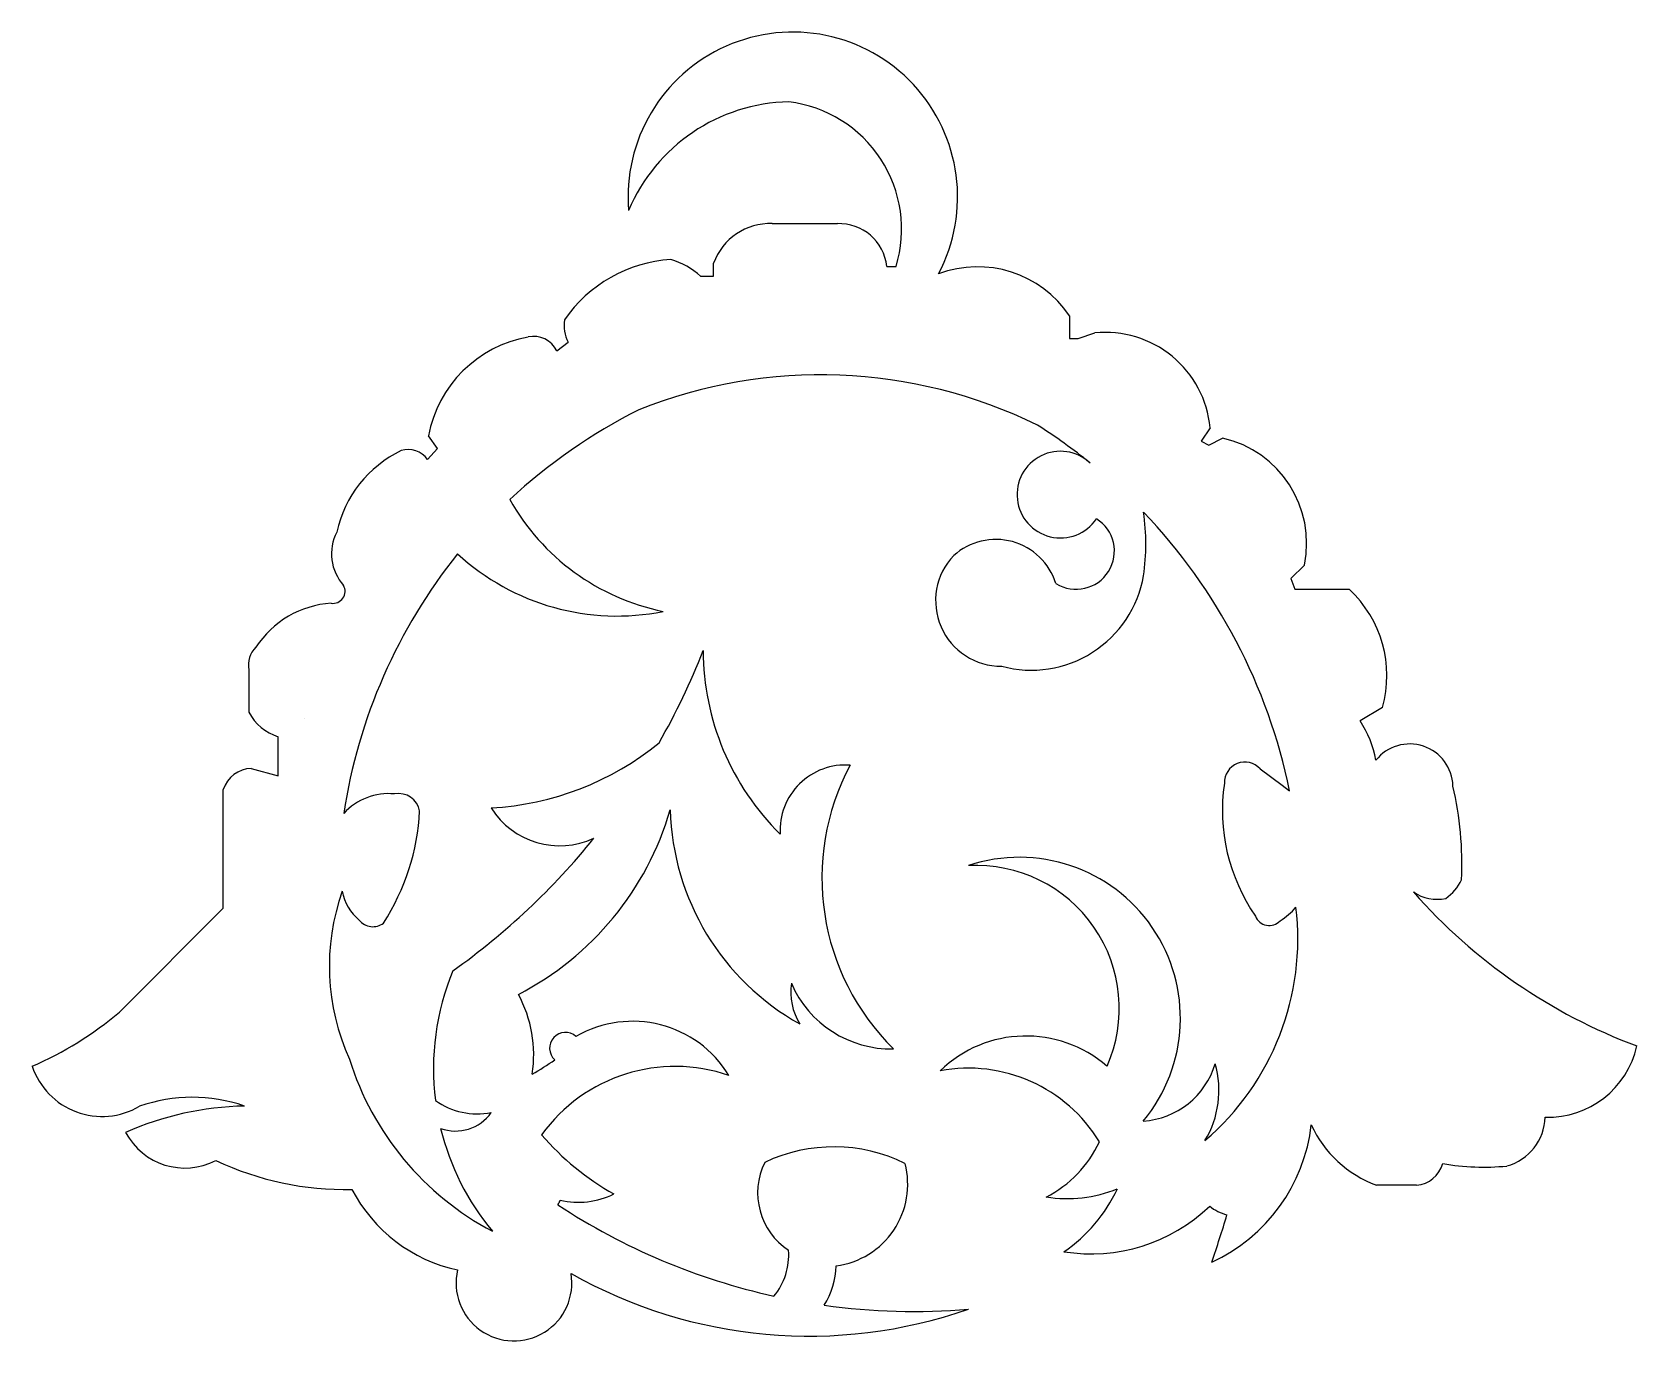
# Model space of a CAD drawing. Header units: millimetres. Extents: x 2185.2 to 2245, y 1465.7 to 1514.5.
import ezdxf

# ---------------------------------------------------------------- set-up
doc = ezdxf.new("R2010")
doc.units = ezdxf.units.MM

msp = doc.modelspace()

# ---------------------------------------------------------------- linework, layer by layer
for p, q in [((2212.771, 1507.323), (2215.195, 1507.323)), ((2210.583, 1505.362), (2210.583, 1505.85)), ((2210.102, 1505.362), (2210.583, 1505.362)), ((2217.041, 1505.73), (2217.383, 1505.73)), ((2223.847, 1503.886), (2223.847, 1503.04)), ((2204.747, 1502.582), (2205.168, 1502.909)), ((2223.847, 1503.04), (2224.164, 1503.04)), ((2224.164, 1503.04), (2224.786, 1503.251)), ((2200.3, 1498.948), (2199.966, 1499.419)), ((2229.08, 1499.719), (2228.751, 1499.212)), ((2228.751, 1499.212), (2229.03, 1499.069)), ((2229.03, 1499.069), (2229.544, 1499.33)), ((2199.927, 1498.536), (2200.3, 1498.948)), ((2232.59, 1494.601), (2232.084, 1494.102)), ((2232.084, 1494.102), (2232.239, 1493.697)), ((2232.239, 1493.697), (2234.259, 1493.697)), ((2193.275, 1490.696), (2193.275, 1489.12)), ((2235.496, 1489.294), (2234.664, 1488.793)), ((2194.368, 1486.748), (2194.368, 1488.207)), ((2193.366, 1487.024), (2194.368, 1486.748)), ((2230.945, 1487.005), (2231.767, 1486.397)), ((2192.317, 1481.82), (2192.317, 1486.238)), ((2231.767, 1486.397), (2232.04, 1486.194)), ((2188.46, 1477.946), (2192.317, 1481.82)), ((2236.766, 1471.496), (2235.283, 1471.496))]:
    msp.add_line(p, q)
for centre, radius, start, end in [((2213.537, 1508.323), 6.137, 332.10229, 184.77169), ((2213.519, 1505.245), 6.616, 91.08505, 157.16588), ((2212.811, 1507.118), 4.778, 343.10658, 82.99405), ((2212.69, 1505.082), 2.242, 87.91995, 159.99578), ((2215.255, 1505.527), 1.797, 6.46853, 91.93678), ((2209.337, 1500.763), 5.235, 93.75611, 145.41139), ((2208.216, 1503.309), 2.789, 47.43752, 73.80377), ((2220.413, 1501.576), 4.139, 33.92653, 110.52733), ((2206.424, 1503.549), 1.41, 172.44453, 206.98111), ((2204.499, 1498.56), 4.613, 100.30089, 169.27734), ((2203.885, 1502.165), 0.958, 25.76174, 102.70766), ((2225.179, 1499.353), 3.918, 5.366, 95.75936), ((2214.577, 1483.375), 18.315, 63.85842, 111.71835), ((2217.679, 1481.053), 21.715, 117.06218, 132.55989), ((2211.249, 1481.907), 21.229, 50.99313, 57.52954), ((2228.666, 1495.419), 4.009, 348.22652, 77.3534), ((2200.923, 1494.842), 4.487, 116.1519, 167.26209), ((2199.21, 1498.038), 0.872, 34.77039, 107.6873), ((2223.505, 1497.226), 1.615, 46.78888, 326.14485), ((2210.415, 1501.211), 8.511, 209.28751, 258.43913), ((2224.092, 1495.121), 1.422, 237.94979, 57.94979), ((2211.249, 1481.907), 21.229, 11.65252, 43.68563), ((2218.577, 1495.386), 8.11, 351.61242, 8.38758), ((2198.129, 1495.025), 1.776, 153.00912, 221.79608), ((2216.978, 1482.267), 20.403, 141.31567, 171.31944), ((2206.987, 1501.461), 8.759, 227.34017, 281.33781), ((2221.098, 1493.208), 2.348, 17.54866, 131.95256), ((2221.299, 1493.273), 2.443, 136.46521, 270.43114), ((2196.407, 1493.626), 0.452, 262.19093, 28.33), ((2222.42, 1494.927), 4.242, 254.9332, 350.18592), ((2196.756, 1491.448), 1.778, 103.36378, 103.36378), ((2231.298, 1490.49), 4.365, 344.10909, 47.28664), ((2196.577, 1489.55), 3.635, 93.64807, 146.78151), ((2194.169, 1490.884), 0.914, 133.9159, 191.87326), ((2185.453, 1501.143), 26.59, 330.32192, 338.53677), ((2219.821, 1491.429), 9.622, 180.09126, 225.40081), ((2194.918, 1489.975), 1.852, 207.50596, 252.72848), ((2193.787, 1488.601), 1.593, 10.66259347505005, 10.66259368239017), ((2231.581, 1486.702), 3.725, 9.68845, 34.14999), ((2201.715, 1496.339), 10.802, 273.10503, 309.28449), ((2236.513, 1486.325), 1.611, 1.54433, 141.4519), ((2230.376, 1486.493), 0.766, 41.9761, 181.61115), ((2193.417, 1485.864), 1.161, 92.50591, 161.21225), ((2215.496, 1484.716), 2.435, 85.84488, 183.24276), ((2223.56, 1482.941), 8.938, 151.94787, 225.43647), ((2198.482, 1483.817), 2.267, 84.45043, 137.57073), ((2198.85, 1485.285), 0.802, 11.01075, 100.69084), ((2236.489, 1485.467), 6.951, 171.69397, 214.61855), ((2225.625, 1483.448), 12.834, 357.42745, 13.15401), ((2191.162, 1485.869), 8.486, 327.12923, 357.09126), ((2204.853, 1487.16), 3.018, 212.19588, 295.03439), ((2198.125, 1488.64), 11.297, 297.33854, 343.75006), ((2218.378, 1485.723), 9.41, 181.48339, 240.8478), ((2185.453, 1501.143), 26.59, 305.45781, 321.04607), ((2221.977, 1477.715), 5.996, 320.28635, 108.47816), ((2220.367, 1478.082), 5.328, 336.13248, 93.12744), ((2204.652, 1479.652), 8.379, 160.46816, 204.39728), ((2198.494, 1482.744), 1.763, 189.49354, 231.15385), ((2236.857, 1483.629), 1.761, 304.66336, 334.51997), ((2222.437, 1480.681), 9.911, 310.61279, 6.82151), ((2230.574, 1483.243), 2.196, 300.34287, 320.91444), ((2252.24, 1496.119), 20.749, 221.31086, 249.50811), ((2237.537, 1483.699), 1.552, 235.37572, 281.96424), ((2197.892, 1481.768), 0.642, 218.20979, 308.21155), ((2231.281, 1481.728), 0.554, 202.29206, 316.63766), ((2209.616, 1475.846), 9.465, 157.3934, 187.2725), ((2215.762, 1478.698), 2.302, 172.03868, 211.23749), ((2217.21, 1480.637), 4.065, 203.49048, 271.10735), ((2199.226, 1476.367), 4.659, 350.9472, 28.69896), ((2179.978, 1487.979), 13.137, 293.42569, 310.20899), ((2205.064, 1476.599), 0.587, 47.87175, 227.87175), ((2207.565, 1473.397), 4.204, 31.27729, 120.09767), ((2222.223, 1472.457), 4.596, 48.98911, 134.07529), ((2241.659, 1477.426), 3.4, 268.41857, 347.39155), ((2187.811, 1476.814), 2.757, 198.82922, 300.35218), ((2207.45, 1479.44), 10.923, 197.30636, 242.16188), ((2198.696, 1484.74), 10.452, 299.39977, 304.85822), ((2209.149, 1469.798), 6.121, 70.83789, 144.24715), ((2226.39, 1476.885), 3.008, 273.78045, 343.31137), ((2225.765, 1475.033), 3.644, 329.01454, 15.73864), ((2201.299, 1474.466), 1.04, 345.03696, 345.03696), ((2220.067, 1470.118), 5.737, 31.50619, 100.45847), ((2191.172, 1468.844), 5.926, 70.90191, 109.39255), ((2193.346, 1462.923), 11.524, 91.17127, 113.87355), ((2201.801, 1476.898), 2.747, 235.00885, 280.5393), ((2200.978, 1475.139), 1.626, 249.82921, 324.61215), ((2209.616, 1475.846), 9.465, 193.64566, 219.84928), ((2226.471, 1474.467), 6.419, 294.55877, 353.54315), ((2236.764, 1475.539), 4.306, 204.62596, 249.87572), ((2239.601, 1474.102), 1.965, 285.67616, 357.80916), ((2190.894, 1474.641), 2.507, 208.08533, 297.39059), ((2211.614, 1479.703), 9.762, 220.41438, 240.9535), ((2215.064, 1466.916), 6.008, 63.81779, 115.33686), ((2220.971, 1474.966), 4.396, 297.15201, 335.11067), ((2196.861, 1482.599), 11.264, 244.70542, 271.26671), ((2214.786, 1471.209), 2.559, 153.639, 236.65435), ((2214.758, 1471.525), 3.059, 277.45625, 14.81225), ((2236.673, 1472.607), 1.115, 274.80025, 344.12122), ((2239.276, 1481.047), 8.879, 260.06718, 275.53085), ((2202.294, 1474.057), 5.855, 207.67682, 257.71624), ((2205.543, 1473.876), 3.016, 257.19014, 296.18561), ((2223.746, 1476.046), 5.05, 261.23398, 291.82584), ((2220.337, 1473.837), 5.84, 304.37392, 334.87487), ((2204.137, 1471.207), 0.786, 325.70093, 339.70187), ((2218.044, 1490.897), 24.106, 236.6353, 257.52137), ((2224.639, 1475.34), 6.403, 260.96714, 313.71208), ((2230.157, 1472.093), 1.761, 231.61726, 255.12414), ((2195.705, 1480.333), 35.424, 340.70582, 343.69973), ((2210.972, 1468.896), 2.414, 320.52068, 4.16623), ((2203.15, 1467.85), 2.157, 166.95361, 9.49083), ((2214.144, 1483.874), 18.003, 240.49727, 289.24253), ((2212.333, 1468.55), 2.822, 327.25453, 358.82624), ((2218.044, 1490.897), 24.106, 262.04287, 274.83842)]:
    msp.add_arc(centre, radius, start, end)

doc.saveas('drawing.dxf')
